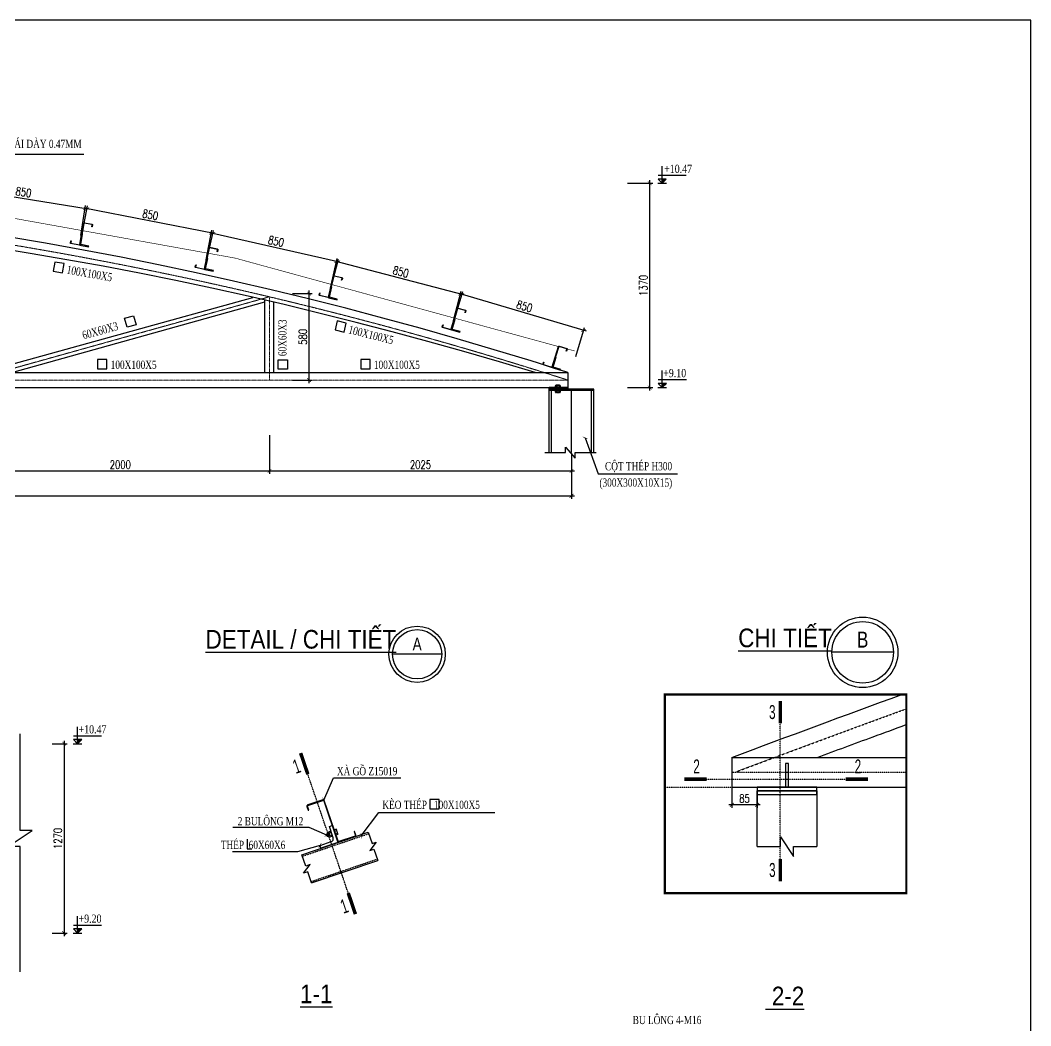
# Model space of a CAD drawing. Header units: millimetres. Extents: x -702765 to 835888, y -645289 to 262.
# Drawn here: x 697360 to 704135, y -419506 to -412762 of the extents above; entities that cross this region are included whole.
import ezdxf
from ezdxf.enums import TextEntityAlignment as Align

# ---------------------------------------------------------------- set-up
doc = ezdxf.new("R2010")
doc.units = ezdxf.units.MM
doc.header["$LTSCALE"] = 0.01
for name, pattern in [('CENTER', [2, 1.25, -0.25, 0.25, -0.25]), ('CENTER2', [1.125, 0.75, -0.125, 0.125, -0.125]), ('DASHDOT', [1, 0.5, -0.25, 0, -0.25]), ('DOT', [0.25, 0, -0.25]), ('HIDDEN', [9.525, 6.35, -3.175])]:
    doc.linetypes.add(name, pattern=pattern)
for name, color, linetype in [('ccu11-Chidan', 9, 'Continuous'), ('ccu11-Khuat', 9, 'HIDDEN'), ('ccu11-Manh', 8, 'Continuous'), ('ccu11-Mb', 8, 'Continuous'), ('ccu11-Thay', 7, 'Continuous'), ('ccu11-Thep', 4, 'Continuous'), ('ccu11-Truc', 13, 'CENTER2'), ('DIMS', 1, 'Continuous'), ('HATCH', 8, 'Continuous'), ('KC-Chidan', 9, 'Continuous'), ('tam', 8, 'CENTER'), ('TEXT', 2, 'Continuous'), ('THEP', 4, 'Continuous'), ('TIM', 1, 'CENTER2'), ('VALVES', 7, 'Continuous')]:
    doc.layers.add(name, color=color, linetype=linetype)
doc.layers.add('ccu11-Dim', color=8, linetype='Continuous', lineweight=18)
doc.layers.add('duong tam', color=6, linetype='CENTER', lineweight=9)
doc.styles.add('2-5', font='romans.shx', dxfattribs={"width": 0.75, "bigfont": 'vns.shx'})
doc.styles.add('ARIAL', font='arial.ttf')
doc.styles.add('ccu11-VnAvantH', font='VHAVAN.TTF')
doc.styles.add('style3', font='VHAVAN.TTF', dxfattribs={"width": 0.75})
doc.styles.add('text1', font='vntimeh.shx', dxfattribs={"width": 0.8, "bigfont": 'romansvn.shx'})
doc.styles.add('VNTIMEHSHX', font='vntimeh.shx', dxfattribs={"width": 0.75})
doc.dimstyles.new('1-25 HP', dxfattribs={"dimscale": 25, "dimtxt": 2.2, "dimasz": 1, "dimexe": 0.8, "dimexo": 0, "dimgap": 0.6, "dimtad": 1, "dimdec": 0, "dimdsep": 46, "dimtxsty": '2-5', "dimblk": 'ARCHTICK', "dimcen": 2.5, "dimdle": 0.8, "dimclrd": 1, "dimclre": 1, "dimclrt": 2, "dimadec": 0, "dimazin": 0, "dimtfac": 1, "dimtdec": 0, "dimtmove": 2, "dimatfit": 3, "dimldrblk": 'ARCHTICK', "dimfxl": 0, "dimtolj": 1, "dimtzin": 0, "dimarcsym": 0})
doc.dimstyles.new('1-25 HP(25)', dxfattribs={"dimscale": 25, "dimtxt": 2.2, "dimasz": 1, "dimexe": 0.8, "dimexo": 0, "dimgap": 0.6, "dimtad": 1, "dimdec": 0, "dimlfac": 0.5, "dimdsep": 46, "dimtxsty": '2-5', "dimblk": 'ARCHTICK', "dimcen": 2.5, "dimdle": 0.8, "dimclrd": 1, "dimclre": 1, "dimclrt": 2, "dimadec": 0, "dimazin": 0, "dimtfac": 1, "dimtdec": 0, "dimtmove": 2, "dimatfit": 3, "dimldrblk": 'ARCHTICK', "dimfxl": 0, "dimtolj": 1, "dimtzin": 0, "dimarcsym": 0})

# ---------------------------------------------------------------- blocks, each defined once
blk = doc.blocks.new('GSDFG43')
for p, q in [((603657.4, -412793.2), (603657.4, -412785.7)), ((603657.4, -412828.7), (603657.4, -412821.2)), ((603660.6, -412782.5), (603662.4, -412782.5)), ((603660.6, -412796.4), (603662.4, -412796.4)), ((603660.6, -412818), (603662.4, -412818)), ((603684.4, -412782.5), (603662.4, -412782.5)), ((603684.4, -412796.4), (603662.4, -412796.4)), ((603684.4, -412818), (603662.4, -412818)), ((603662.7, -412796.4), (603662.7, -412796.4)), ((603663, -412782.6), (603663, -412782.5)), ((603663, -412818.1), (603663, -412818)), ((603663.6, -412796.4), (603663.5, -412796.2)), ((603665.9, -412784.5), (603663.9, -412782.5)), ((603665.9, -412820), (603663.9, -412818)), ((603664.6, -412796.4), (603664.1, -412795.9)), ((603665.5, -412796.4), (603664.6, -412795.5)), ((603665.5, -412831.9), (603664.6, -412831)), ((603666.2, -412783.9), (603664.8, -412782.5)), ((603666.2, -412819.4), (603664.8, -412818)), ((603666.5, -412796.4), (603665.1, -412795)), ((603666.5, -412831.9), (603665.1, -412830.5)), ((603667.4, -412796.4), (603665.4, -412794.4)), ((603667.4, -412831.9), (603665.4, -412829.9)), ((603665.7, -412785.2), (603665.6, -412785.1)), ((603665.6, -412785.7), (603665.6, -412793.2)), ((603665.7, -412793.7), (603665.6, -412793.6)), ((603665.6, -412831.9), (603665.6, -412794.9)), ((603665.7, -412820.7), (603665.6, -412820.6)), ((603665.6, -412821.2), (603665.6, -412828.7)), ((603665.7, -412829.2), (603665.6, -412829.1)), ((603666.6, -412783.4), (603665.8, -412782.5)), ((603666.6, -412818.9), (603665.8, -412818)), ((603667.2, -412783), (603666.7, -412782.5)), ((603667.2, -412818.5), (603666.7, -412818)), ((603667.8, -412782.7), (603667.7, -412782.5)), ((603668.1, -412796.8), (603667.7, -412796.4)), ((603667.8, -412818.2), (603667.7, -412818)), ((603668.3, -412796.4), (603668.3, -412796.3)), ((603668.6, -412782.5), (603668.6, -412782.5)), ((603668.6, -412818), (603668.6, -412818)), ((603668.8, -412782.5), (603678, -412782.5)), ((603668.8, -412796.4), (603678, -412796.4)), ((603668.8, -412818), (603678, -412818)), ((603678, -412782.5), (603678, -412782.5)), ((603678, -412818), (603678, -412818)), ((603678.7, -412796.4), (603678.6, -412796.3)), ((603679.2, -412782.7), (603679, -412782.5)), ((603679.2, -412818.3), (603679, -412818)), ((603679.7, -412796.4), (603679.4, -412796.1)), ((603681.6, -412784.2), (603679.9, -412782.5)), ((603680.6, -412796.4), (603679.9, -412795.7)), ((603681.6, -412819.7), (603679.9, -412818)), ((603681.5, -412796.4), (603680.4, -412795.3)), ((603681.5, -412831.9), (603680.4, -412830.8)), ((603682.5, -412796.4), (603680.8, -412794.7)), ((603682.5, -412831.9), (603680.8, -412830.2)), ((603680.9, -412782.6), (603681.4, -412782.2)), ((603682, -412783.6), (603680.9, -412782.5)), ((603680.9, -412818.1), (603681.4, -412817.7)), ((603682, -412819.1), (603680.9, -412818)), ((603681.3, -412784.8), (603681, -412784.5)), ((603681.3, -412820.4), (603681, -412820)), ((603681.4, -412794.4), (603681.1, -412794)), ((603681.4, -412829.9), (603681.1, -412829.5)), ((603681.2, -412785.7), (603681.2, -412785.7)), ((603681.2, -412785.7), (603681.2, -412793.2)), ((603681.2, -412793.2), (603681.2, -412793.2)), ((603681.2, -412821.2), (603681.2, -412821.2)), ((603681.2, -412821.2), (603681.2, -412828.7)), ((603681.2, -412828.7), (603681.2, -412828.7)), ((603681.4, -412831.9), (603681.4, -412794.9)), ((603682.5, -412783.2), (603681.8, -412782.5)), ((603682.5, -412818.7), (603681.8, -412818)), ((603683.1, -412782.8), (603682.8, -412782.5)), ((603683.1, -412818.3), (603682.8, -412818)), ((603683.4, -412796.4), (603683.2, -412796.1)), ((603683.8, -412782.6), (603683.7, -412782.5)), ((603683.8, -412818.1), (603683.7, -412818)), ((603684.4, -412782.5), (603686.2, -412782.5)), ((603684.4, -412796.4), (603684.4, -412796.4)), ((603684.4, -412796.4), (603686.2, -412796.4)), ((603684.4, -412818), (603686.2, -412818)), ((603689.4, -412785.7), (603689.4, -412793.2)), ((603689.4, -412821.2), (603689.4, -412828.7)), ((603660.6, -412831.9), (603662.4, -412831.9)), ((603684.4, -412831.9), (603662.4, -412831.9)), ((603662.7, -412831.9), (603662.7, -412831.9)), ((603663.6, -412831.9), (603663.5, -412831.7)), ((603664.6, -412831.9), (603664.1, -412831.4)), ((603668.1, -412832.3), (603667.7, -412831.9)), ((603668.3, -412831.9), (603668.3, -412831.8)), ((603668.8, -412831.9), (603678, -412831.9)), ((603678.7, -412831.9), (603678.6, -412831.8)), ((603679.7, -412831.9), (603679.4, -412831.6)), ((603680.6, -412831.9), (603679.9, -412831.2)), ((603683.4, -412831.9), (603683.2, -412831.6)), ((603684.4, -412831.9), (603684.4, -412831.9)), ((603684.4, -412831.9), (603686.2, -412831.9))]:
    blk.add_line(p, q)
for centre, major_axis, start_param, end_param in [((603660.6, -412785.7), (-2.26, 2.26), 5.497787, 7.068583), ((603660.6, -412793.2), (2.26, 2.26), 2.356194, 3.926991), ((603660.6, -412821.2), (-2.26, 2.26), 5.497787, 7.068583), ((603660.6, -412828.7), (2.26, 2.26), 2.356194, 3.926991), ((603662.4, -412785.7), (-2.26, 2.26), 0.785398, 2.356194), ((603662.4, -412793.2), (2.26, 2.26), 0.785398, 2.356194), ((603662.4, -412821.2), (-2.26, 2.26), 0.785398, 2.356194), ((603662.4, -412828.7), (2.26, 2.26), 0.785398, 2.356194), ((603668.8, -412785.7), (-2.26, 2.26), 5.497787, 7.068583), ((603668.8, -412793.2), (2.26, 2.26), 2.356194, 3.926991), ((603668.8, -412821.2), (-2.26, 2.26), 5.497787, 7.068583), ((603668.8, -412828.7), (2.26, 2.26), 2.356194, 3.926991), ((603678, -412785.7), (2.26, 2.26), -0.785398, 0.785398), ((603678, -412793.2), (-2.26, 2.26), 2.356194, 3.926991), ((603678, -412821.2), (2.26, 2.26), -0.785398, 0.785398), ((603678, -412828.7), (-2.26, 2.26), 2.356194, 3.926991), ((603684.4, -412785.7), (2.26, 2.26), 3.926991, 5.497787), ((603684.4, -412793.2), (-2.26, 2.26), 3.926991, 5.497787), ((603684.4, -412821.2), (2.26, 2.26), 3.926991, 5.497787), ((603684.4, -412828.7), (-2.26, 2.26), 3.926991, 5.497787), ((603686.2, -412785.7), (2.26, 2.26), -0.785398, 0.785398), ((603686.2, -412793.2), (-2.26, 2.26), 2.356194, 3.926991), ((603686.2, -412821.2), (2.26, 2.26), -0.785398, 0.785398), ((603686.2, -412828.7), (-2.26, 2.26), 2.356194, 3.926991)]:
    blk.add_ellipse(centre, major_axis=major_axis, ratio=1, start_param=start_param, end_param=end_param)
blk = doc.blocks.new('_ArchTick')
at = {"color": 0, "linetype": 'ByBlock', "const_width": 0.15}
blk.add_lwpolyline([(-0.5, -0.5), (0.5, 0.5)], dxfattribs=at)
blk = doc.blocks.new('*D820')
at = {"layer": 'ccu11-Dim', "color": 1, "lineweight": -2}
for p, q in [((685005.7, -415545.7), (685005.7, -415972.5)), ((701055.7, -415666.1), (701055.7, -415972.5)), ((684985.7, -415952.5), (701075.7, -415952.5))]:
    blk.add_line(p, q, dxfattribs=at)
at = {"layer": 'Defpoints', "color": 0}
for p in [(685005.7, -415545.7), (701055.7, -415666.1), (701055.7, -415952.5)]:
    blk.add_point(p, dxfattribs=at)
at = {"layer": 'ccu11-Dim', "color": 1, "lineweight": -2, "xscale": 25, "yscale": 25, "zscale": 25, "rotation": 180}
blk.add_blockref('_ArchTick', (685005.7, -415952.5), dxfattribs=at)
at = {"layer": 'ccu11-Dim', "color": 1, "lineweight": -2, "xscale": 25, "yscale": 25, "zscale": 25}
blk.add_blockref('_ArchTick', (701055.7, -415952.5), dxfattribs=at)
at = {"layer": 'ccu11-Dim', "color": 2, "insert": (693030.7, -415910), "char_height": 55, "attachment_point": 5, "style": '2-5'}
blk.add_mtext('\\A1;16050', dxfattribs=at)
blk = doc.blocks.new('*D828')
at = {"layer": 'ccu11-Dim', "color": 1, "lineweight": -2}
for p, q in [((697030.6, -415545.7), (697030.6, -415805.6)), ((699030.6, -415545.7), (699030.6, -415805.6)), ((697010.6, -415785.6), (699050.6, -415785.6))]:
    blk.add_line(p, q, dxfattribs=at)
at = {"layer": 'Defpoints', "color": 0}
for p in [(697030.6, -415545.7), (699030.6, -415545.7), (699030.6, -415785.6)]:
    blk.add_point(p, dxfattribs=at)
at = {"layer": 'ccu11-Dim', "color": 1, "lineweight": -2, "xscale": 25, "yscale": 25, "zscale": 25, "rotation": 180}
blk.add_blockref('_ArchTick', (697030.6, -415785.6), dxfattribs=at)
at = {"layer": 'ccu11-Dim', "color": 1, "lineweight": -2, "xscale": 25, "yscale": 25, "zscale": 25}
blk.add_blockref('_ArchTick', (699030.6, -415785.6), dxfattribs=at)
at = {"layer": 'ccu11-Dim', "color": 2, "insert": (698030.6, -415743.1), "char_height": 55, "attachment_point": 5, "style": '2-5'}
blk.add_mtext('\\A1;2000', dxfattribs=at)
blk = doc.blocks.new('*D829')
at = {"layer": 'ccu11-Dim', "color": 1, "lineweight": -2}
for p, q in [((699030.6, -415545.7), (699030.6, -415805.6)), ((701055.7, -415666.1), (701055.7, -415805.6)), ((699010.6, -415785.6), (701075.7, -415785.6))]:
    blk.add_line(p, q, dxfattribs=at)
at = {"layer": 'Defpoints', "color": 0}
for p in [(699030.6, -415545.7), (701055.7, -415666.1), (701055.7, -415785.6)]:
    blk.add_point(p, dxfattribs=at)
at = {"layer": 'ccu11-Dim', "color": 1, "lineweight": -2, "xscale": 25, "yscale": 25, "zscale": 25, "rotation": 180}
blk.add_blockref('_ArchTick', (699030.6, -415785.6), dxfattribs=at)
at = {"layer": 'ccu11-Dim', "color": 1, "lineweight": -2, "xscale": 25, "yscale": 25, "zscale": 25}
blk.add_blockref('_ArchTick', (701055.7, -415785.6), dxfattribs=at)
at = {"layer": 'ccu11-Dim', "color": 2, "insert": (700043.1, -415743.1), "char_height": 55, "attachment_point": 5, "style": '2-5'}
blk.add_mtext('\\A1;2025', dxfattribs=at)
blk = doc.blocks.new('*D844')
at = {"layer": 'ccu11-Dim', "color": 1, "lineweight": -2}
for p, q in [((700268.9, -414777.2), (700326.6, -414582.1)), ((701155.3, -414848.2), (700301.7, -414595.6)), ((701084.1, -415018.5), (701141.8, -414823.3))]:
    blk.add_line(p, q, dxfattribs=at)
at = {"layer": 'Defpoints', "color": 0}
for p in [(700320.9, -414601.3), (700268.9, -414777.2), (701084.1, -415018.5)]:
    blk.add_point(p, dxfattribs=at)
at = {"layer": 'ccu11-Dim', "color": 1, "lineweight": -2, "xscale": 25, "yscale": 25, "zscale": 25}
for p, rotation in [((700320.9, -414601.3), 163.5162106690163), ((701136.1, -414842.5), 343.5162106690163)]:
    blk.add_blockref('_ArchTick', p, dxfattribs=dict(at, rotation=rotation))
at = {"layer": 'ccu11-Dim', "color": 2, "insert": (700740.6, -414681.2), "char_height": 55, "attachment_point": 5, "rotation": 343.51621, "style": '2-5'}
blk.add_mtext('\\A1;850', dxfattribs=at)
blk = doc.blocks.new('*D845')
at = {"layer": 'ccu11-Dim', "color": 1, "lineweight": -2}
for p, q in [((699442.9, -414561), (699494.5, -414364.1)), ((700331.2, -414603.7), (699470, -414378.4)), ((700265.4, -414776.2), (700316.9, -414579.3))]:
    blk.add_line(p, q, dxfattribs=at)
at = {"layer": 'Defpoints', "color": 0}
for p in [(699489.4, -414383.5), (699442.9, -414561), (700265.4, -414776.2)]:
    blk.add_point(p, dxfattribs=at)
at = {"layer": 'ccu11-Dim', "color": 1, "lineweight": -2, "xscale": 25, "yscale": 25, "zscale": 25}
for p, rotation in [((699489.4, -414383.5), 165.3401608826417), ((700311.8, -414598.6), 345.3401608826417)]:
    blk.add_blockref('_ArchTick', p, dxfattribs=dict(at, rotation=rotation))
at = {"layer": 'ccu11-Dim', "color": 2, "insert": (699911.4, -414449.9), "char_height": 55, "attachment_point": 5, "rotation": 345.34016, "style": '2-5'}
blk.add_mtext('\\A1;850', dxfattribs=at)
blk = doc.blocks.new('*D846')
at = {"layer": 'ccu11-Dim', "color": 1, "lineweight": -2}
for p, q in [((698610.7, -414371.5), (698655.9, -414172.8)), ((699499.7, -414385.5), (698632, -414187.8)), ((699439.4, -414560.2), (699484.6, -414361.6))]:
    blk.add_line(p, q, dxfattribs=at)
at = {"layer": 'Defpoints', "color": 0}
for p in [(698651.5, -414192.3), (698610.7, -414371.5), (699439.4, -414560.2)]:
    blk.add_point(p, dxfattribs=at)
at = {"layer": 'ccu11-Dim', "color": 1, "lineweight": -2, "xscale": 25, "yscale": 25, "zscale": 25}
for p, rotation in [((698651.5, -414192.3), 167.1670800598354), ((699480.2, -414381.1), 347.1670800598354)]:
    blk.add_blockref('_ArchTick', p, dxfattribs=dict(at, rotation=rotation))
at = {"layer": 'ccu11-Dim', "color": 2, "insert": (699075.3, -414245.2), "char_height": 55, "attachment_point": 5, "rotation": 347.16708, "style": '2-5'}
blk.add_mtext('\\A1;850', dxfattribs=at)
blk = doc.blocks.new('*D847')
at = {"layer": 'ccu11-Dim', "color": 1, "lineweight": -2}
for p, q in [((697772.1, -414208.4), (697811, -414008.2)), ((698660.9, -414193.8), (697787.6, -414024)), ((698606.1, -414370.6), (698645, -414170.3))]:
    blk.add_line(p, q, dxfattribs=at)
at = {"layer": 'Defpoints', "color": 0}
for p in [(697807.2, -414027.8), (697772.1, -414208.4), (698606.1, -414370.6)]:
    blk.add_point(p, dxfattribs=at)
at = {"layer": 'ccu11-Dim', "color": 1, "lineweight": -2, "xscale": 25, "yscale": 25, "zscale": 25}
for p, rotation in [((697807.2, -414027.8), 168.9988541047743), ((698641.2, -414189.9), 348.9988541047743)]:
    blk.add_blockref('_ArchTick', p, dxfattribs=dict(at, rotation=rotation))
at = {"layer": 'ccu11-Dim', "color": 2, "insert": (698232.3, -414067.2), "char_height": 55, "attachment_point": 5, "rotation": 348.99885, "style": '2-5'}
blk.add_mtext('\\A1;850', dxfattribs=at)
blk = doc.blocks.new('*D848')
at = {"layer": 'ccu11-Dim', "color": 1, "lineweight": -2}
for p, q in [((696926.1, -414072), (696958.7, -413870.3)), ((697814.6, -414028.6), (696935.7, -413886.8)), ((697765.5, -414207.4), (697798.1, -414005.7))]:
    blk.add_line(p, q, dxfattribs=at)
at = {"layer": 'Defpoints', "color": 0}
for p in [(696955.5, -413890), (696926.1, -414072), (697765.5, -414207.4)]:
    blk.add_point(p, dxfattribs=at)
at = {"layer": 'ccu11-Dim', "color": 1, "lineweight": -2, "xscale": 25, "yscale": 25, "zscale": 25}
for p, rotation in [((696955.5, -413890), 170.8374142028632), ((697794.9, -414025.4), 350.8374142028632)]:
    blk.add_blockref('_ArchTick', p, dxfattribs=dict(at, rotation=rotation))
at = {"layer": 'ccu11-Dim', "color": 2, "insert": (697381.9, -413915.8), "char_height": 55, "attachment_point": 5, "rotation": 350.83741, "style": '2-5'}
blk.add_mtext('\\A1;850', dxfattribs=at)
blk = doc.blocks.new('w')
at = {"layer": 'ccu11-Manh'}
blk.add_lwpolyline([(666884.6, -440746.1), (666936.2, -440729.8), (666914.7, -440662.1), (666919.5, -440660.6), (666942.4, -440733), (666886.1, -440750.9)], close=True, dxfattribs=at)
at = {"layer": 'ccu11-Thep'}
blk.add_lwpolyline([(666847.3, -440622.1), (666843.2, -440609, -0.414214), (666844.4, -440606.6), (666895.3, -440590.5, -0.414214), (666897.7, -440591.7), (666941.3, -440729.4, 0.414214), (666946.1, -440731.9), (667000.8, -440714.5, 0.414214), (667003.3, -440709.8), (666999.1, -440696.7), (666997.3, -440697.3), (667001.5, -440710.3, -0.414214), (667000.2, -440712.7), (666945.5, -440730.1, -0.414214), (666943.1, -440728.8), (666899.5, -440591.2, 0.414214), (666894.7, -440588.7), (666843.8, -440604.8, 0.414214), (666841.3, -440609.6), (666845.5, -440622.6), (666847.3, -440622.1)], format="xyb", dxfattribs=at)
blk = doc.blocks.new('*D853')
at = {"color": 1, "lineweight": -2}
for p, q in [((699296.8, -415196.1), (699296.8, -414575.8)), ((699185.2, -414595.8), (699316.8, -414595.8)), ((699185.2, -415176.1), (699316.8, -415176.1))]:
    blk.add_line(p, q, dxfattribs=at)
at = {"layer": 'Defpoints', "color": 0}
for p in [(699185.2, -414595.8), (699296.8, -414595.8), (699185.2, -415176.1)]:
    blk.add_point(p, dxfattribs=at)
at = {"color": 1, "lineweight": -2, "xscale": 25, "yscale": 25, "zscale": 25}
for p, rotation in [((699296.8, -414595.8), 90), ((699296.8, -415176.1), 270)]:
    blk.add_blockref('_ArchTick', p, dxfattribs=dict(at, rotation=rotation))
at = {"color": 2, "insert": (699254.3, -414885.9), "char_height": 55, "attachment_point": 5, "rotation": 90, "style": '2-5'}
blk.add_mtext('\\A1;580', dxfattribs=at)
blk = doc.blocks.new('*D856')
at = {"layer": 'ccu11-Dim', "color": 1, "lineweight": -2}
for p, q in [((697574, -417614.8), (697674.2, -417614.8)), ((697654.2, -417594.8), (697654.2, -418904.8)), ((697574, -418884.8), (697674.2, -418884.8))]:
    blk.add_line(p, q, dxfattribs=at)
at = {"layer": 'Defpoints', "color": 0}
for p in [(697574, -417614.8), (697574, -418884.8), (697654.2, -418884.8)]:
    blk.add_point(p, dxfattribs=at)
at = {"layer": 'ccu11-Dim', "color": 1, "lineweight": -2, "xscale": 25, "yscale": 25, "zscale": 25}
for p, rotation in [((697654.2, -417614.8), 90), ((697654.2, -418884.8), 270)]:
    blk.add_blockref('_ArchTick', p, dxfattribs=dict(at, rotation=rotation))
at = {"layer": 'ccu11-Dim', "color": 2, "insert": (697611.7, -418249.8), "char_height": 55, "attachment_point": 5, "rotation": 90, "style": '2-5'}
blk.add_mtext('\\A1;1270', dxfattribs=at)
blk = doc.blocks.new('CAODO')
at = {"layer": 'HATCH'}
for p, q in [((0, 0), (0, 296)), ((-69, 139), (421, 139)), ((-77, 0), (76, 0))]:
    blk.add_line(p, q, dxfattribs=at)
blk.add_lwpolyline([(0, 0), (72, 72), (-72, 72)], close=True, dxfattribs=at)
blk.add_solid([(0, 72), (0, 0), (72, 72)], dxfattribs=at)
blk = doc.blocks.new('*D872')
at = {"layer": 'ccu11-Dim', "color": 1, "lineweight": -2}
for p, q in [((701580.3, -415246.1), (701580.3, -413836.1)), ((701432, -413856.1), (701600.3, -413856.1)), ((701432, -415226.1), (701600.3, -415226.1))]:
    blk.add_line(p, q, dxfattribs=at)
at = {"layer": 'Defpoints', "color": 0}
for p in [(701432, -413856.1), (701580.3, -413856.1), (701432, -415226.1)]:
    blk.add_point(p, dxfattribs=at)
at = {"layer": 'ccu11-Dim', "color": 1, "lineweight": -2, "xscale": 25, "yscale": 25, "zscale": 25}
for p, rotation in [((701580.3, -413856.1), 90), ((701580.3, -415226.1), 270)]:
    blk.add_blockref('_ArchTick', p, dxfattribs=dict(at, rotation=rotation))
at = {"layer": 'ccu11-Dim', "color": 2, "insert": (701537.8, -414541.1), "char_height": 55, "attachment_point": 5, "rotation": 90, "style": '2-5'}
blk.add_mtext('\\A1;1370', dxfattribs=at)
blk = doc.blocks.new('s®s®fsfsf')
at = {"layer": 'ccu11-Manh'}
for p, q in [((224584, -59269), (224584, -59224)), ((224590, -59218), (224725, -59218)), ((224590, -59276), (224725, -59276)), ((224617, -59144), (224625, -59140)), ((224625, -59150), (224617, -59144)), ((224698, -59154), (224617, -59144)), ((224617, -59154), (224625, -59150)), ((224625, -59160), (224617, -59154)), ((224698, -59165), (224617, -59154)), ((224617, -59164), (224625, -59160)), ((224625, -59171), (224617, -59164)), ((224698, -59175), (224617, -59164)), ((224617, -59174), (224625, -59171)), ((224625, -59181), (224617, -59174)), ((224698, -59185), (224617, -59174)), ((224617, -59185), (224625, -59181)), ((224625, -59191), (224617, -59185)), ((224698, -59195), (224617, -59185)), ((224617, -59195), (224625, -59191)), ((224625, -59201), (224617, -59195)), ((224698, -59205), (224617, -59195)), ((224617, -59205), (224625, -59201)), ((224625, -59211), (224617, -59205)), ((224698, -59215), (224617, -59205)), ((224617, -59215), (224625, -59211)), ((224638, -59218), (224617, -59215)), ((224620, -59218), (224617, -59215)), ((224617, -59224), (224617, -59269)), ((224625, -59140), (224691, -59140)), ((224691, -59148), (224691, -59140)), ((224698, -59154), (224691, -59148)), ((224691, -59158), (224698, -59154)), ((224698, -59165), (224691, -59158)), ((224691, -59168), (224698, -59165)), ((224698, -59175), (224691, -59168)), ((224691, -59178), (224698, -59175)), ((224698, -59185), (224691, -59178)), ((224691, -59189), (224698, -59185)), ((224698, -59195), (224691, -59189)), ((224691, -59199), (224698, -59195)), ((224698, -59205), (224691, -59199)), ((224691, -59209), (224698, -59205)), ((224698, -59215), (224691, -59209)), ((224693, -59218), (224698, -59215)), ((224698, -59224), (224698, -59269)), ((224732, -59269), (224732, -59224))]:
    blk.add_line(p, q, dxfattribs=at)
for centre, start, end in [((224590, -59224), 90, 180), ((224590, -59269), 180, 270), ((224611, -59224), 0, 90), ((224611, -59269), 270, 0), ((224624, -59224), 90, 180), ((224624, -59269), 180, 270), ((224691, -59224), 0, 90), ((224691, -59269), 270, 0), ((224705, -59224), 90, 180), ((224705, -59269), 180, 270), ((224725, -59224), 0, 90), ((224725, -59269), 270, 0)]:
    blk.add_arc(centre, 6.72, start, end, dxfattribs=at)
blk = doc.blocks.new('sfsfsfsf')
at = {"layer": 'ccu11-Manh'}
for p, q in [((186, -1176), (186, -1131)), ((193, -1125), (327, -1125)), ((193, -1183), (327, -1183)), ((220, -1131), (220, -1176)), ((300, -1131), (300, -1176)), ((334, -1176), (334, -1131))]:
    blk.add_line(p, q, dxfattribs=at)
for centre, start, end in [((193, -1132), 90, 180), ((193, -1176), 180, 270), ((213, -1132), 0, 90), ((213, -1176), 270, 0), ((226, -1132), 90, 180), ((226, -1176), 180, 270), ((294, -1132), 0, 90), ((294, -1176), 270, 0), ((307, -1132), 90, 180), ((307, -1176), 180, 270), ((327, -1132), 0, 90), ((327, -1176), 270, 0)]:
    blk.add_arc(centre, 6.72, start, end, dxfattribs=at)
blk = doc.blocks.new('*U688')
at = {"color": 3, "linetype": 'DOT', "ltscale": 0.5}
blk.add_line((0, -1157), (0, 1535), dxfattribs=at)
at = {"color": 4, "const_width": 75}
for points in [[(0, 2015), (0, 1535)], [(0, -1157), (0, -1636)]]:
    blk.add_lwpolyline(points, dxfattribs=at)
at = {"color": 31, "style": 'ARIAL', "width": 0.6}
for tag, p in [('MC1', (-172, 1775)), ('MC2', (-172, -1396))]:
    blk.add_attdef(tag, text='', height=300, dxfattribs=at).set_placement(p, align=Align.MIDDLE_CENTER)
blk = doc.blocks.new('ct-ve')
at = {"layer": 'ccu11-Chidan', "color": 7}
blk.add_lwpolyline([(484, 0), (-484, 0)], dxfattribs=at)
at = {"layer": 'ccu11-Chidan', "color": 9}
blk.add_circle((0, 0), 553, dxfattribs=at)
at = {"layer": 'ccu11-Chidan', "color": 3}
blk.add_circle((0, 0), 484, dxfattribs=at)
at = {"layer": 'ccu11-Chidan', "color": 7, "style": 'ccu11-VnAvantH', "width": 0.8}
blk.add_attdef('B', text='', height=250, dxfattribs=at).set_placement((0, 0), align=Align.BOTTOM_CENTER)
blk.add_attdef('B', text='', height=180, dxfattribs=at).set_placement((0, -76), align=Align.TOP_CENTER)
blk = doc.blocks.new('*U689')
at = {"color": 3, "linetype": 'DOT', "ltscale": 0.5}
blk.add_line((0, -1375), (0, 1535), dxfattribs=at)
at = {"color": 4, "const_width": 75}
for points in [[(0, 2015), (0, 1535)], [(0, -1375), (0, -1855)]]:
    blk.add_lwpolyline(points, dxfattribs=at)
at = {"color": 31, "style": 'ARIAL', "width": 0.6}
for tag, p in [('MC1', (-172, 1775)), ('MC2', (-172, -1614))]:
    blk.add_attdef(tag, text='', height=300, dxfattribs=at).set_placement(p, align=Align.MIDDLE_CENTER)
blk = doc.blocks.new('*D893')
at = {"layer": 'ccu11-Dim', "color": 1, "lineweight": -2}
for p, q in [((702130.5, -417906.4), (702130.5, -418044.6)), ((702300.5, -417906.4), (702300.5, -418044.6)), ((702320.5, -418024.6), (702110.5, -418024.6))]:
    blk.add_line(p, q, dxfattribs=at)
at = {"layer": 'Defpoints', "color": 0}
for p in [(702130.5, -417906.4), (702300.5, -417906.4), (702130.5, -418024.6)]:
    blk.add_point(p, dxfattribs=at)
at = {"layer": 'ccu11-Dim', "color": 1, "lineweight": -2, "xscale": 25, "yscale": 25, "zscale": 25, "rotation": 180}
blk.add_blockref('_ArchTick', (702130.5, -418024.6), dxfattribs=at)
at = {"layer": 'ccu11-Dim', "color": 1, "lineweight": -2, "xscale": 25, "yscale": 25, "zscale": 25}
blk.add_blockref('_ArchTick', (702300.5, -418024.6), dxfattribs=at)
at = {"layer": 'ccu11-Dim', "color": 2, "insert": (702215.5, -417982.1), "char_height": 55, "attachment_point": 5, "style": '2-5'}
blk.add_mtext('\\A1;85', dxfattribs=at)
blk = doc.blocks.new('*U690')
at = {"color": 3, "linetype": 'DOT', "ltscale": 0.5}
blk.add_line((-1655, 0), (1327, 0), dxfattribs=at)
at = {"color": 4, "const_width": 75}
for points in [[(-2135, 0), (-1655, 0)], [(1327, 0), (1806, 0)]]:
    blk.add_lwpolyline(points, dxfattribs=at)
at = {"color": 31, "style": 'ARIAL', "width": 0.6}
for tag, p in [('MC3', (-1871, 274)), ('MC4', (1591, 274))]:
    blk.add_attdef(tag, text='', height=300, dxfattribs=at).set_placement(p, align=Align.MIDDLE_CENTER)

msp = doc.modelspace()

# ---------------------------------------------------------------- linework, layer by layer
for p, q in [((697093.5, -415126.1), (698918.5, -414621.3)), ((697303.9, -415126.1), (699000.6, -414652.2)), ((699000.6, -415126.1), (699000.6, -414640.1)), ((699060.6, -415126.1), (699060.6, -414654)), ((684850.7, -415126.1), (701031.3, -415126.1)), ((701031.3, -415126.1), (701031.3, -415236.1)), ((684850.7, -415226.1), (701031.3, -415226.1)), ((700905.7, -415246.1), (700905.7, -415226.1)), ((701031.3, -415226.1), (700905.7, -415226.1)), ((701205.7, -415236.1), (700905.7, -415236.1)), ((701205.7, -415246.1), (700905.7, -415246.1)), ((701205.7, -415246.1), (701205.7, -415236.1))]:
    msp.add_line(p, q)
for centre, radius, start, end in [((692941, -440258.4), 26402.4, 72.15616, 107.84384), ((692998.6, -440628), 26672, 72.96638, 107.03362)]:
    msp.add_arc(centre, radius, start, end)
at = {"layer": 'ccu11-Chidan', "color": 1, "linetype": 'DASHDOT', "ltscale": 20, "const_width": 15}
msp.add_lwpolyline([(701681.8, -417284.8), (703300.6, -417284.8), (703300.6, -418617.5), (701681.8, -418617.5)], close=True, dxfattribs=at)
at = {"layer": 'ccu11-Khuat'}
for points in [[(699252, -418368.6), (699695.8, -418217.7)], [(699310, -418539), (699753.8, -418388.1)]]:
    msp.add_lwpolyline(points, dxfattribs=at)
at = {"layer": 'ccu11-Manh'}
for points in [[(697359.1, -419144.5), (697359.1, -418302.9), (697278.5, -418302.9), (697439.6, -418195.5), (697359.1, -418195.5), (697359.1, -417549.2)], [(699692.6, -418208.2), (699718.4, -418283.9), (699746.8, -418274.3), (699702.9, -418331.5), (699731.3, -418321.8), (699757, -418397.5)], [(702300.5, -418304), (702456.5, -418304), (702456.5, -418238), (702544.5, -418370), (702544.5, -418304), (702700.5, -418304)], [(699313.2, -418548.5), (699287.5, -418472.8), (699259.1, -418482.4), (699303, -418425.2), (699274.6, -418434.9), (699248.8, -418359.2)]]:
    msp.add_lwpolyline(points, dxfattribs=at)
at = {"layer": 'ccu11-Thay'}
for p, q in [((702130.5, -417706.4), (703300.6, -417706.4)), ((702130.5, -417706.4), (702130.5, -417906.4)), ((702130.5, -417906.4), (703300.6, -417906.4))]:
    msp.add_line(p, q, dxfattribs=at)
for points in [[(702490.5, -417906.4), (702510.5, -417906.4), (702510.5, -417746.4), (702490.5, -417746.4)], [(702300.5, -417930.4), (702700.5, -417930.4), (702700.5, -417906.4), (702300.5, -417906.4)], [(702300.5, -417954.4), (702700.5, -417954.4), (702700.5, -417930.4), (702300.5, -417930.4)]]:
    msp.add_lwpolyline(points, close=True, dxfattribs=at)
for points in [[(702300.5, -418304), (702300.5, -417930.4), (702700.5, -417930.4), (702700.5, -418304)], [(699248.8, -418359.2), (699692.6, -418208.2)], [(699313.2, -418548.5), (699757, -418397.5)]]:
    msp.add_lwpolyline(points, dxfattribs=at)
msp.add_lwpolyline([(699369.7, -418296.9), (699445.3, -418271.2, 0.414214), (699457.8, -418245.8), (699432.1, -418170.1), (699451, -418163.6), (699489.6, -418277.2), (699376.1, -418315.9)], format="xyb", close=True, dxfattribs=at)
msp.add_open_spline([(702130.5, -417706.4), (702510, -417564.9), (702889.6, -417423.4), (703270, -417284.8)], degree=3, dxfattribs=at)
msp.add_open_spline([(702703.6, -417706.4), (702828.2, -417660.2), (702952.8, -417614.1), (703151.8, -417540.9), (703226.2, -417513.7), (703300.6, -417486.5)], degree=3, knots=[536.413623, 536.413623, 536.413623, 536.413623, 934.86478, 934.86478, 1172.782356, 1172.782356, 1172.782356, 1172.782356], dxfattribs=at)
at = {"layer": 'ccu11-Thep'}
for points in [[(697580.9, -414445.6), (697642.4, -414456.5), (697653.3, -414395), (697591.8, -414384.1)], [(698136.4, -414805.1), (698076.2, -414821.9), (698059.4, -414761.7), (698119.6, -414744.9)], [(699470.1, -414839.7), (699530.7, -414855), (699546, -414794.4), (699485.4, -414779.1)], [(697877.7, -415100.7), (697940.2, -415100.7), (697940.2, -415038.2), (697877.7, -415038.2)], [(699089.8, -415103.7), (699089.8, -415041.2), (699152.3, -415041.2), (699152.3, -415103.7)], [(699642.6, -415100.7), (699705.1, -415100.7), (699705.1, -415038.2), (699642.6, -415038.2)], [(700105.4, -418051.7), (700167.9, -418051.7), (700167.9, -417989.2), (700105.4, -417989.2)]]:
    msp.add_lwpolyline(points, close=True, dxfattribs=at)
msp.add_lwpolyline([(699294.7, -418059.4), (699285.9, -418033.5, -0.414214), (699288.3, -418028.7), (699389.4, -417994.3, -0.414214), (699394.2, -417996.6), (699487.2, -418270, 0.414214), (699496.8, -418274.8), (699605.5, -418237.8, 0.414214), (699610.3, -418228.2), (699601.4, -418202.2), (699597.9, -418203.5), (699606.7, -418229.4, -0.414214), (699604.3, -418234.2), (699495.6, -418271.2, -0.414214), (699490.8, -418268.8), (699397.8, -417995.4, 0.414214), (699388.1, -417990.7), (699287, -418025.1, 0.414214), (699282.3, -418034.7), (699291.1, -418060.6), (699294.7, -418059.4)], format="xyb", dxfattribs=at)
msp.add_lwpolyline([(698881.2, -418255.1), (698881.2, -418318.9), (698911.8, -418318.9)], dxfattribs=at)
at = {"layer": 'ccu11-Truc'}
for p, q in [((702130.5, -417806.4), (703300.6, -417806.4)), ((701681.8, -417906.4), (703300.6, -417906.4))]:
    msp.add_line(p, q, dxfattribs=at)
msp.add_open_spline([(702165.4, -417800.1), (702461, -417689.9), (702756.4, -417579.7), (703135, -417440.6), (703217.8, -417410.3), (703300.6, -417380.1)], degree=3, knots=[0, 0, 0, 0, 944.746439, 944.746439, 1209.258301, 1209.258301, 1209.258301, 1209.258301], dxfattribs=at)
at = {"layer": 'Defpoints'}
msp.add_lwpolyline([(683810.1, -427262.5), (704135.1, -427262.5), (704135.1, -412762.5), (683810.1, -412762.5)], close=True, dxfattribs=at)
at = {"layer": 'DIMS', "const_width": 4}
msp.add_lwpolyline([(701078, -414981.1, 0.157036), (684804.1, -414980.3)], format="xyb", dxfattribs=at)
at = {"layer": 'DIMS'}
msp.add_lwpolyline([(700877.3, -415662.5), (701016.6, -415662.5), (701016.6, -415624.9), (701081.4, -415700.1), (701081.4, -415662.5), (701220.4, -415662.5)], dxfattribs=at)
at = {"layer": 'duong tam', "ltscale": 50}
for p, q in [((697030.7, -415176.1), (699030.6, -414617.6)), ((699030.6, -415176.1), (699030.6, -414617.6)), ((684850.7, -415176.1), (701031.3, -415176.1))]:
    msp.add_line(p, q, dxfattribs=at)
msp.add_arc((692944.9, -440283.2), 26377.2, 72.14752, 107.83566, dxfattribs=at)
at = {"layer": 'HATCH'}
for p, q in [((700850.7, -415226.1), (701024.2, -415226.1)), ((700920.7, -415662.5), (700920.7, -415246.1)), ((701190.7, -415662.5), (701190.7, -415246.1))]:
    msp.add_line(p, q, dxfattribs=at)
at = {"layer": 'THEP'}
for p, q in [((700905.7, -415662.5), (700905.7, -415246.1)), ((701205.7, -415662.5), (701205.7, -415246.1))]:
    msp.add_line(p, q, dxfattribs=at)
at = {"layer": 'TIM', "ltscale": 500}
msp.add_line((701055.7, -415662.5), (701055.7, -415246.1), dxfattribs=at)

# ---------------------------------------------------------------- block references
at = {"layer": 'ccu11-Mb'}
ref = msp.add_blockref('ct-ve', (700020.9, -417014.6), dxfattribs=dict(at, xscale=0.3414400000241642, yscale=0.3414400000241642, zscale=0.3414400000241585))
ref.add_attrib('B', 'a', dxfattribs={"layer": 'ccu11-Chidan', "color": 7, "height": 85.4, "style": 'ccu11-VnAvantH', "width": 0.8}).set_placement((700020.9, -417014.6), align=Align.BOTTOM_CENTER)
ref = msp.add_blockref('ct-ve', (703007.9, -417001.7), dxfattribs=dict(at, xscale=0.4268000000156462, yscale=0.4268000000156462, zscale=0.4268000000301981))
ref.add_attrib('B', 'b', dxfattribs={"layer": 'ccu11-Chidan', "color": 7, "height": 106.7, "style": 'ccu11-VnAvantH', "width": 0.8}).set_placement((703007.9, -417001.7), align=Align.BOTTOM_CENTER)
at = {"layer": 'ccu11-Thay', "xscale": 0.25, "yscale": 0.25, "zscale": 0.25, "rotation": 108.788621981409}
for name, p in [('s®s®fsfsf', (703508.4, -476162.3)), ('sfsfsfsf', (699225.5, -418362.3))]:
    msp.add_blockref(name, p, dxfattribs=at)
at = {"layer": 'DIMS', "xscale": -1}
for p, rotation in [((1301890.6, 109258.9), 7.453917473313227), ((1319301.5, 89334.4), 5.605256239965115), ((1336109.9, 68793.8), 3.750692763517777), ((1351920.5, 48176.9), 1.936296196463649), ((1367687.3, 25914.3), 0.02350721464395633)]:
    msp.add_blockref('w', p, dxfattribs=dict(at, rotation=rotation))
at = {"layer": 'KC-Chidan', "xscale": 0.3125, "yscale": 0.3125, "zscale": 0.3125}
for name, p, values in [('*U689', (702455.8, -417957), {'MC2': '3', 'MC1': '3'}), ('*U690', (702478.9, -417852.6), {'MC4': '2', 'MC3': '2'})]:
    msp.add_blockref(name, p, dxfattribs=at).add_auto_attribs(values)
at = {"layer": 'KC-Chidan', "xscale": 0.3125, "yscale": 0.3125, "zscale": 0.3125, "rotation": 18.78862198214568}
msp.add_blockref('*U688', (699442.5, -418273.7), dxfattribs=at).add_auto_attribs({'MC2': '1', 'MC1': '1'})
at = {"layer": 'tam', "linetype": 'Continuous', "xscale": 0.3839999961444258, "yscale": 0.3839999961444258, "zscale": 0.3839999961444258, "rotation": 0.000986446766658122}
for p in [(701663.7, -413856.1), (701664.1, -415226.1), (697744, -417614.8), (697744, -418884.8)]:
    msp.add_blockref('CAODO', p, dxfattribs=at)
at = {"layer": 'VALVES'}
msp.add_blockref('GSDFG43', (97291, -2428), dxfattribs=at)

# ---------------------------------------------------------------- texts
at = {"layer": 'TEXT', "style": 'VNTIMEHSHX', "width": 0.75}
for s, p in [('t«n lîp m¸i dµy 0.47MM', (696987.7, -413619.3)), ('100X100X5', (697966.1, -415100.7)), ('100X100X5', (699731, -415100.7)), ('CéT THÐP H300', (701280.4, -415780.8)), ('(300X300X10X15)', (701243.1, -415890.9)), ('kÌo thÐp   100X100X5', (699787.4, -418051.7)), ('thÐp  60x60x6', (698704.4, -418320.4)), ('bu l«ng 4-m16', (701466.2, -419494.9))]:
    msp.add_text(s, height=55, dxfattribs=at).set_placement(p)
at = {"layer": 'TEXT'}
for s, rotation, style, width, p in [('+10.47', 359.99901, 'text1', 0.8, (701677.1, -413786.6)), ('100X100X5', 349.95737, 'VNTIMEHSHX', 0.75, (697667.9, -414461)), ('60X60X3', 15.55331, 'VNTIMEHSHX', 0.75, (697784.4, -414903.1)), ('60X60X3', 90, 'VNTIMEHSHX', 0.75, (699144.8, -415015.3)), ('100X100X5', 345.87682, 'VNTIMEHSHX', 0.75, (699555.8, -414861.3)), ('+9.10', 359.99901, 'text1', 0.8, (701670.8, -415156.6)), ('+10.47', 359.99901, 'text1', 0.8, (697750.8, -417545.4)), ('+9.20', 359.99901, 'text1', 0.8, (697750.8, -418815.4))]:
    msp.add_text(s, height=55, rotation=rotation, dxfattribs=dict(at, style=style, width=width)).set_placement(p)
at = {"layer": 'TEXT', "style": 'VNTIMEHSHX', "width": 0.75}
for s, p in [('xµ gå z15019', (699685.5, -417826.2)), ('2 bul«ng m12', (699037.9, -418161.9))]:
    msp.add_text(s, height=55, dxfattribs=at).set_placement(p, align=Align.CENTER)
at = {"layer": 'THEP', "style": 'style3', "width": 0.9}
for s, p in [('%%Udetail / chi tiÕt', (699241.6, -416976.7)), ('%%Uchi tiÕt', (702486.9, -416967.5)), ('%%U1-1', (699344.7, -419354.6)), ('%%U 2-2', (702486.9, -419368.7))]:
    msp.add_text(s, height=125, dxfattribs=at).set_placement(p, align=Align.CENTER)

# ---------------------------------------------------------------- dimensions: what is measured, and where the dimension line sits
dim = msp.add_linear_dim(base=(699296.8, -414595.8), p1=(699185.2, -415176.1), p2=(699185.2, -414595.8), angle=90, dimstyle='1-25 HP')
dim.commit()
dim.dimension.update_dxf_attribs({"geometry": '*D853', "text_midpoint": (699254.3, -414885.9)})
at = {"layer": 'ccu11-Dim'}
for base, p1, p2, picture, middle in [((701580.3, -413856.1), (701432, -415226.1), (701432, -413856.1), '*D872', (701537.8, -414541.1)), ((697654.2, -418884.8), (697574, -417614.8), (697574, -418884.8), '*D856', (697611.7, -418249.8))]:
    dim = msp.add_linear_dim(base=base, p1=p1, p2=p2, angle=90, dimstyle='1-25 HP', dxfattribs=at)
    dim.commit()
    dim.dimension.update_dxf_attribs({"geometry": picture, "text_midpoint": middle})
for p1, p2, distance, picture, middle in [((697765.5, -414207.4), (696926.1, -414072), -184.3, '*D848', (697381.9, -413915.8)), ((698606.1, -414370.6), (697772.1, -414208.4), -184, '*D847', (698232.3, -414067.2)), ((699439.4, -414560.2), (698610.7, -414371.5), -183.8, '*D846', (699075.3, -414245.2)), ((700265.4, -414776.2), (699442.9, -414561), -183.6, '*D845', (699911.4, -414449.9)), ((701084.1, -415018.5), (700268.9, -414777.2), -183.5, '*D844', (700740.6, -414681.2))]:
    dim = msp.add_aligned_dim(p1=p1, p2=p2, distance=distance, dimstyle='1-25 HP', dxfattribs=at)
    dim.commit()
    dim.dimension.update_dxf_attribs({"geometry": picture, "text_midpoint": middle})
for base, p1, p2, dimstyle, picture, middle in [((701055.7, -415952.5), (685005.7, -415545.7), (701055.7, -415666.1), '1-25 HP', '*D820', (693030.7, -415910)), ((699030.6, -415785.6), (697030.6, -415545.7), (699030.6, -415545.7), '1-25 HP', '*D828', (698030.6, -415743.1)), ((701055.7, -415785.6), (699030.6, -415545.7), (701055.7, -415666.1), '1-25 HP', '*D829', (700043.1, -415743.1)), ((702130.5, -418024.6), (702300.5, -417906.4), (702130.5, -417906.4), '1-25 HP(25)', '*D893', (702215.5, -417982.1))]:
    dim = msp.add_linear_dim(base=base, p1=p1, p2=p2, dimstyle=dimstyle, dxfattribs=at)
    dim.commit()
    dim.dimension.update_dxf_attribs({"geometry": picture, "text_midpoint": middle})

# ---------------------------------------------------------------- leaders
for points, dimstyle in [([(696737.1, -413963.8), (696988.1, -413659.8), (697786.6, -413659.8)], '1-25 HP'), ([(701147.3, -415563.8), (701234.6, -415803.8), (701765.7, -415803.8)], '1-25 HP(25)'), ([(699394.2, -417992.5), (699459.1, -417842.3), (699911.8, -417842.3)], '1-25 HP(25)'), ([(699646, -418232.5), (699764.5, -418074.9), (700542.5, -418074.9)], '1-25 HP(25)'), ([(699416.2, -418228.8), (699296, -418176.7), (698786, -418176.7)], '1-25 HP(25)'), ([(699369.7, -418296.9), (699217.9, -418339.8), (698783.9, -418339.8)], '1-25 HP(25)')]:
    msp.add_leader(points, dimstyle=dimstyle, dxfattribs=at)

doc.saveas('drawing.dxf')
